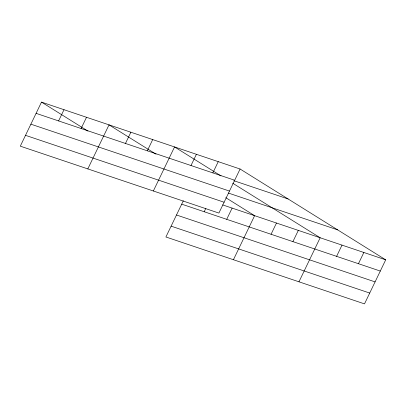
<?xml version="1.0" encoding="UTF-8"?>
<svg xmlns="http://www.w3.org/2000/svg" width="406" height="406" viewBox="0 0 406 406"><rect width="100%" height="100%" fill="white"/><g stroke="black" fill="none" stroke-linecap="round" stroke-linejoin="round"><path stroke-width="0.61" d="M240.093 169.018L41.498 102.114L20.3 146.165L218.895 213.069L240.093 169.018L385.7 259.835L364.502 303.886L165.907 236.982L183.324 200.792M58.601 120.927L64.006 109.696M81.109 128.509L86.514 117.278M87.823 168.911L109.021 124.86L156.005 154.168M125.464 143.45L130.864 132.224M147.307 150.809L152.712 139.583M153.356 190.987L174.555 146.942L221.006 175.91M190.998 165.526L196.402 154.3M212.845 172.89L218.245 161.659M204.208 211.744L205.832 208.374M226.715 219.326L232.12 208.1M233.43 259.728L254.628 215.682L225.797 197.697M271.071 234.267L276.476 223.041M292.914 241.626L298.319 230.4M298.963 281.805L320.167 237.759L232.719 183.218M336.604 256.348L342.009 245.117M358.452 263.707L363.857 252.476M36.093 113.345L234.688 180.249M233.826 180.69L288.143 198.986M30.881 124.175L229.476 191.079M228.421 193.068L337.65 229.867M25.512 135.335L224.107 202.234M222.645 204.903L385.7 259.835M181.7 204.162L380.295 271.066M176.488 214.992L375.083 281.896M171.119 226.152L369.714 293.056M41.498 102.114L87.95 131.087"/></g></svg>
